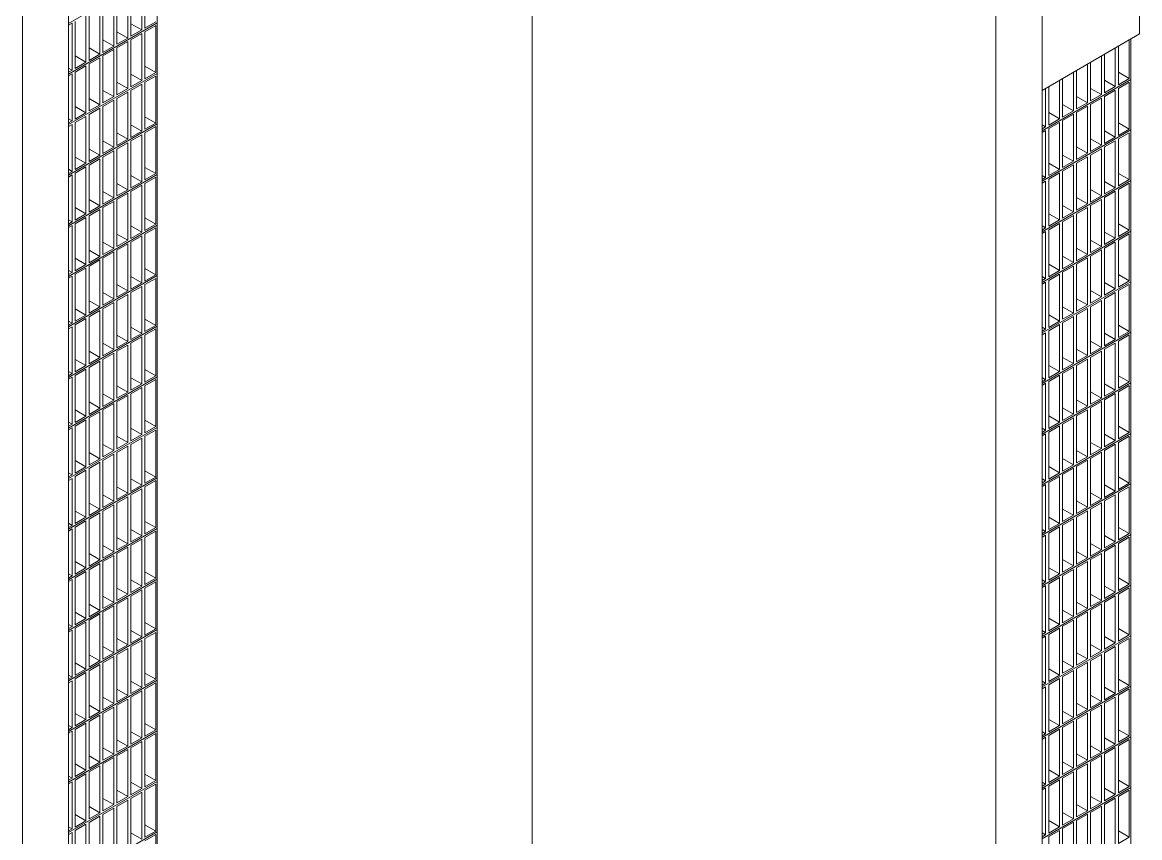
# Model space of a CAD drawing. Header units: millimetres. Extents: x -312439 to 477422, y -331570 to 212570.
# Drawn here: x 391188 to 392972, y 105483 to 106785 of the extents above; entities that cross this region are included whole.
import ezdxf

# ---------------------------------------------------------------- set-up
doc = ezdxf.new("R2010")
doc.units = ezdxf.units.MM

msp = doc.modelspace()

# ---------------------------------------------------------------- linework, layer by layer
at = {"color": 0, "linetype": 'Continuous', "lineweight": 0, "extrusion": (0, 0.816497, 0.57735)}
for p, q in [((391261.849, 104088.191), (391261.849, 107888.672)), ((391188.228, 103970.676), (391188.228, 107846.167)), ((391403.637, 104281.376), (391403.637, 107655.494)), ((392002.395, 103500.616), (392002.395, 107376.107)), ((392972.466, 107081.07), (392972.466, 106766.03)), ((392816.562, 103190.577), (392816.562, 106991.058)), ((392742.94, 103073.062), (392742.94, 106948.553)), ((391403.637, 106864.551), (391261.849, 106782.69)), ((391378.89, 106772.396), (391378.89, 106847.406)), ((391383.839, 106850.263), (391383.839, 106775.254)), ((391339.296, 106824.546), (391339.296, 106749.537)), ((391356.618, 106759.538), (391356.618, 106834.547)), ((391361.568, 106837.405), (391361.568, 106762.395)), ((391312.075, 106733.821), (391312.075, 106808.83)), ((391317.024, 106811.687), (391317.024, 106736.678)), ((391334.347, 106746.679), (391334.347, 106821.689)), ((391289.803, 106720.962), (391289.803, 106795.971)), ((391294.752, 106798.829), (391294.752, 106723.819)), ((391261.849, 106701.965), (391403.637, 106783.827)), ((391267.531, 106783.113), (391261.849, 106779.832)), ((391267.531, 106708.103), (391267.531, 106783.113)), ((391272.48, 106785.97), (391272.48, 106710.961)), ((391339.296, 106769.539), (391356.618, 106759.538)), ((391361.568, 106782.398), (391378.89, 106772.396)), ((391361.568, 106762.395), (391378.89, 106772.396)), ((391383.839, 106775.254), (391401.162, 106785.255)), ((391401.162, 106779.54), (391383.839, 106769.539)), ((391383.839, 106769.539), (391383.839, 106694.53)), ((391401.162, 106704.531), (391401.162, 106779.54)), ((391317.024, 106756.68), (391334.347, 106746.679)), ((391339.296, 106749.537), (391356.618, 106759.538)), ((391356.618, 106753.823), (391339.296, 106743.822)), ((391356.618, 106678.814), (391356.618, 106753.823)), ((391378.89, 106766.682), (391361.568, 106756.68)), ((391361.568, 106756.68), (391361.568, 106681.671)), ((391378.89, 106691.672), (391378.89, 106766.682)), ((392972.466, 106766.03), (392816.562, 106676.018)), ((392955.875, 106694.884), (392955.875, 106756.451)), ((392958.35, 103383.762), (392958.35, 106757.88)), ((391294.752, 106743.822), (391312.075, 106733.821)), ((391294.752, 106723.819), (391312.075, 106733.821)), ((391317.024, 106736.678), (391334.347, 106746.679)), ((391334.347, 106740.964), (391317.024, 106730.963)), ((391334.347, 106665.955), (391334.347, 106740.964)), ((391339.296, 106743.822), (391339.296, 106668.812)), ((392916.28, 106733.591), (392916.28, 106672.024)), ((392933.603, 106682.025), (392933.603, 106743.592)), ((392938.552, 106746.449), (392938.552, 106684.882)), ((391272.48, 106730.963), (391289.803, 106720.962)), ((391272.48, 106710.961), (391289.803, 106720.962)), ((391312.075, 106728.106), (391294.752, 106718.105)), ((391294.752, 106718.105), (391294.752, 106643.095)), ((391312.075, 106653.096), (391312.075, 106728.106)), ((391317.024, 106730.963), (391317.024, 106655.954)), ((392889.059, 106656.308), (392889.059, 106717.875)), ((392894.008, 106720.732), (392894.008, 106659.165)), ((392911.331, 106669.166), (392911.331, 106730.733)), ((391261.849, 106711.384), (391267.531, 106708.103)), ((391261.849, 106704.823), (391267.531, 106708.103)), ((391261.849, 106621.241), (391403.637, 106703.103)), ((391267.531, 106702.389), (391261.849, 106699.108)), ((391267.531, 106627.379), (391267.531, 106702.389)), ((391289.803, 106715.247), (391272.48, 106705.246)), ((391272.48, 106705.246), (391272.48, 106630.236)), ((391289.803, 106640.238), (391289.803, 106715.247)), ((391361.568, 106701.673), (391378.89, 106691.672)), ((391383.839, 106714.532), (391401.162, 106704.531)), ((391383.839, 106694.53), (391401.162, 106704.531)), ((391401.162, 106698.816), (391383.839, 106688.815)), ((391401.162, 106623.807), (391401.162, 106698.816)), ((392866.787, 106643.449), (392866.787, 106705.016)), ((392871.736, 106707.874), (392871.736, 106646.306)), ((392938.552, 106704.885), (392955.875, 106694.884)), ((391339.296, 106688.815), (391356.618, 106678.814)), ((391361.568, 106681.671), (391378.89, 106691.672)), ((391378.89, 106685.957), (391361.568, 106675.956)), ((391378.89, 106610.948), (391378.89, 106685.957)), ((391383.839, 106688.815), (391383.839, 106613.805)), ((392816.562, 106611.594), (392958.35, 106693.455)), ((392827.193, 106682.156), (392827.193, 106620.589)), ((392844.516, 106630.59), (392844.516, 106692.158)), ((392849.465, 106695.015), (392849.465, 106633.448)), ((392916.28, 106692.026), (392933.603, 106682.025)), ((392916.28, 106672.024), (392933.603, 106682.025)), ((392938.552, 106684.882), (392955.875, 106694.884)), ((392955.875, 106689.169), (392938.552, 106679.168)), ((392955.875, 106614.159), (392955.875, 106689.169)), ((391294.752, 106663.098), (391312.075, 106653.096)), ((391317.024, 106675.956), (391334.347, 106665.955)), ((391317.024, 106655.954), (391334.347, 106665.955)), ((391339.296, 106668.812), (391356.618, 106678.814)), ((391356.618, 106673.099), (391339.296, 106663.098)), ((391339.296, 106663.098), (391339.296, 106588.088)), ((391356.618, 106598.089), (391356.618, 106673.099)), ((391361.568, 106675.956), (391361.568, 106600.947)), ((392822.244, 106617.732), (392822.244, 106679.299)), ((392871.736, 106666.309), (392889.059, 106656.308)), ((392894.008, 106679.168), (392911.331, 106669.166)), ((392894.008, 106659.165), (392911.331, 106669.166)), ((392911.331, 106663.452), (392894.008, 106653.45)), ((392911.331, 106588.442), (392911.331, 106663.452)), ((392933.603, 106676.31), (392916.28, 106666.309)), ((392916.28, 106666.309), (392916.28, 106591.3)), ((392933.603, 106601.301), (392933.603, 106676.31)), ((392938.552, 106679.168), (392938.552, 106604.158)), ((391272.48, 106650.239), (391289.803, 106640.238)), ((391294.752, 106643.095), (391312.075, 106653.096)), ((391312.075, 106647.382), (391294.752, 106637.38)), ((391312.075, 106572.372), (391312.075, 106647.382)), ((391334.347, 106660.24), (391317.024, 106650.239)), ((391317.024, 106650.239), (391317.024, 106575.229)), ((391334.347, 106585.231), (391334.347, 106660.24)), ((392849.465, 106653.45), (392866.787, 106643.449)), ((392871.736, 106646.306), (392889.059, 106656.308)), ((392889.059, 106650.593), (392871.736, 106640.592)), ((392889.059, 106575.584), (392889.059, 106650.593)), ((392894.008, 106653.45), (392894.008, 106578.441)), ((391261.849, 106630.66), (391267.531, 106627.379)), ((391261.849, 106624.099), (391267.531, 106627.379)), ((391272.48, 106630.236), (391289.803, 106640.238)), ((391289.803, 106634.523), (391272.48, 106624.522)), ((391289.803, 106559.513), (391289.803, 106634.523)), ((391294.752, 106637.38), (391294.752, 106562.371)), ((391383.839, 106633.808), (391401.162, 106623.807)), ((392827.193, 106640.592), (392844.516, 106630.59)), ((392827.193, 106620.589), (392844.516, 106630.59)), ((392849.465, 106633.448), (392866.787, 106643.449)), ((392866.787, 106637.734), (392849.465, 106627.733)), ((392849.465, 106627.733), (392849.465, 106552.724)), ((392866.787, 106562.725), (392866.787, 106637.734)), ((392871.736, 106640.592), (392871.736, 106565.582)), ((391403.637, 106622.378), (391261.849, 106540.517)), ((391267.531, 106621.664), (391261.849, 106618.384)), ((391267.531, 106546.655), (391267.531, 106621.664)), ((391272.48, 106624.522), (391272.48, 106549.512)), ((391361.568, 106620.949), (391378.89, 106610.948)), ((391361.568, 106600.947), (391378.89, 106610.948)), ((391383.839, 106613.805), (391401.162, 106623.807)), ((391401.162, 106618.092), (391383.839, 106608.091)), ((391401.162, 106543.082), (391401.162, 106618.092)), ((392816.562, 106621.012), (392822.244, 106617.732)), ((392816.562, 106614.451), (392822.244, 106617.732)), ((392958.35, 106612.731), (392816.562, 106530.87)), ((392822.244, 106612.017), (392816.562, 106608.737)), ((392822.244, 106537.008), (392822.244, 106612.017)), ((392844.516, 106624.876), (392827.193, 106614.874)), ((392827.193, 106614.874), (392827.193, 106539.865)), ((392844.516, 106549.866), (392844.516, 106624.876)), ((392916.28, 106611.302), (392933.603, 106601.301)), ((392938.552, 106624.161), (392955.875, 106614.159)), ((392938.552, 106604.158), (392955.875, 106614.159)), ((392955.875, 106608.445), (392938.552, 106598.443)), ((392955.875, 106533.435), (392955.875, 106608.445)), ((391317.024, 106595.232), (391334.347, 106585.231)), ((391339.296, 106608.091), (391356.618, 106598.089)), ((391339.296, 106588.088), (391356.618, 106598.089)), ((391356.618, 106592.375), (391339.296, 106582.373)), ((391356.618, 106517.365), (391356.618, 106592.375)), ((391378.89, 106605.233), (391361.568, 106595.232)), ((391361.568, 106595.232), (391361.568, 106520.223)), ((391378.89, 106530.224), (391378.89, 106605.233)), ((391383.839, 106608.091), (391383.839, 106533.081)), ((392894.008, 106598.443), (392911.331, 106588.442)), ((392916.28, 106591.3), (392933.603, 106601.301)), ((392933.603, 106595.586), (392916.28, 106585.585)), ((392933.603, 106520.577), (392933.603, 106595.586)), ((392938.552, 106598.443), (392938.552, 106523.434)), ((391294.752, 106582.373), (391312.075, 106572.372)), ((391317.024, 106575.229), (391334.347, 106585.231)), ((391334.347, 106579.516), (391317.024, 106569.515)), ((391334.347, 106504.507), (391334.347, 106579.516)), ((391339.296, 106582.373), (391339.296, 106507.364)), ((392849.465, 106572.726), (392866.787, 106562.725)), ((392871.736, 106585.585), (392889.059, 106575.584)), ((392871.736, 106565.582), (392889.059, 106575.584)), ((392894.008, 106578.441), (392911.331, 106588.442)), ((392911.331, 106582.727), (392894.008, 106572.726)), ((392894.008, 106572.726), (392894.008, 106497.717)), ((392911.331, 106507.718), (392911.331, 106582.727)), ((392916.28, 106585.585), (392916.28, 106510.575)), ((391272.48, 106569.515), (391289.803, 106559.513)), ((391272.48, 106549.512), (391289.803, 106559.513)), ((391294.752, 106562.371), (391312.075, 106572.372)), ((391312.075, 106566.657), (391294.752, 106556.656)), ((391294.752, 106556.656), (391294.752, 106481.647)), ((391312.075, 106491.648), (391312.075, 106566.657)), ((391317.024, 106569.515), (391317.024, 106494.505)), ((392827.193, 106559.868), (392844.516, 106549.866)), ((392849.465, 106552.724), (392866.787, 106562.725)), ((392866.787, 106557.01), (392849.465, 106547.009)), ((392866.787, 106482.001), (392866.787, 106557.01)), ((392889.059, 106569.869), (392871.736, 106559.868)), ((392871.736, 106559.868), (392871.736, 106484.858)), ((392889.059, 106494.859), (392889.059, 106569.869)), ((391261.849, 106549.935), (391267.531, 106546.655)), ((391261.849, 106543.374), (391267.531, 106546.655)), ((391403.637, 106541.654), (391261.849, 106459.793)), ((391267.531, 106540.94), (391261.849, 106537.66)), ((391267.531, 106465.931), (391267.531, 106540.94)), ((391289.803, 106553.799), (391272.48, 106543.797)), ((391272.48, 106543.797), (391272.48, 106468.788)), ((391289.803, 106478.789), (391289.803, 106553.799)), ((391361.568, 106540.225), (391378.89, 106530.224)), ((391383.839, 106553.084), (391401.162, 106543.082)), ((391383.839, 106533.081), (391401.162, 106543.082)), ((391401.162, 106537.368), (391383.839, 106527.366)), ((391401.162, 106462.358), (391401.162, 106537.368)), ((392816.562, 106540.288), (392822.244, 106537.008)), ((392816.562, 106533.727), (392822.244, 106537.008)), ((392827.193, 106539.865), (392844.516, 106549.866)), ((392844.516, 106544.152), (392827.193, 106534.15)), ((392844.516, 106469.142), (392844.516, 106544.152)), ((392849.465, 106547.009), (392849.465, 106471.999)), ((392938.552, 106543.436), (392955.875, 106533.435)), ((391339.296, 106527.366), (391356.618, 106517.365)), ((391361.568, 106520.223), (391378.89, 106530.224)), ((391378.89, 106524.509), (391361.568, 106514.508)), ((391378.89, 106449.5), (391378.89, 106524.509)), ((391383.839, 106527.366), (391383.839, 106452.357)), ((392816.562, 106450.146), (392958.35, 106532.007)), ((392822.244, 106531.293), (392816.562, 106528.012)), ((392822.244, 106456.283), (392822.244, 106531.293)), ((392827.193, 106534.15), (392827.193, 106459.141)), ((392916.28, 106530.578), (392933.603, 106520.577)), ((392916.28, 106510.575), (392933.603, 106520.577)), ((392938.552, 106523.434), (392955.875, 106533.435)), ((392955.875, 106527.72), (392938.552, 106517.719)), ((392955.875, 106452.711), (392955.875, 106527.72)), ((391294.752, 106501.649), (391312.075, 106491.648)), ((391317.024, 106514.508), (391334.347, 106504.507)), ((391317.024, 106494.505), (391334.347, 106504.507)), ((391339.296, 106507.364), (391356.618, 106517.365)), ((391356.618, 106511.65), (391339.296, 106501.649)), ((391339.296, 106501.649), (391339.296, 106426.64)), ((391356.618, 106436.641), (391356.618, 106511.65)), ((391361.568, 106514.508), (391361.568, 106439.498)), ((392871.736, 106504.861), (392889.059, 106494.859)), ((392894.008, 106517.719), (392911.331, 106507.718)), ((392894.008, 106497.717), (392911.331, 106507.718)), ((392911.331, 106502.003), (392894.008, 106492.002)), ((392911.331, 106426.994), (392911.331, 106502.003)), ((392933.603, 106514.862), (392916.28, 106504.861)), ((392916.28, 106504.861), (392916.28, 106429.851)), ((392933.603, 106439.852), (392933.603, 106514.862)), ((392938.552, 106517.719), (392938.552, 106442.71)), ((391272.48, 106488.791), (391289.803, 106478.789)), ((391294.752, 106481.647), (391312.075, 106491.648)), ((391312.075, 106485.933), (391294.752, 106475.932)), ((391312.075, 106410.924), (391312.075, 106485.933)), ((391334.347, 106498.792), (391317.024, 106488.791)), ((391317.024, 106488.791), (391317.024, 106413.781)), ((391334.347, 106423.782), (391334.347, 106498.792)), ((392849.465, 106492.002), (392866.787, 106482.001)), ((392871.736, 106484.858), (392889.059, 106494.859)), ((392889.059, 106489.145), (392871.736, 106479.143)), ((392889.059, 106414.135), (392889.059, 106489.145)), ((392894.008, 106492.002), (392894.008, 106416.992)), ((391261.849, 106469.211), (391267.531, 106465.931)), ((391261.849, 106462.65), (391267.531, 106465.931)), ((391272.48, 106468.788), (391289.803, 106478.789)), ((391289.803, 106473.075), (391272.48, 106463.073)), ((391289.803, 106398.065), (391289.803, 106473.075)), ((391294.752, 106475.932), (391294.752, 106400.922)), ((391383.839, 106472.359), (391401.162, 106462.358)), ((392827.193, 106479.143), (392844.516, 106469.142)), ((392827.193, 106459.141), (392844.516, 106469.142)), ((392849.465, 106471.999), (392866.787, 106482.001)), ((392866.787, 106476.286), (392849.465, 106466.285)), ((392849.465, 106466.285), (392849.465, 106391.275)), ((392866.787, 106401.276), (392866.787, 106476.286)), ((392871.736, 106479.143), (392871.736, 106404.134)), ((391261.849, 106379.069), (391403.637, 106460.93)), ((391267.531, 106460.216), (391261.849, 106456.935)), ((391267.531, 106385.206), (391267.531, 106460.216)), ((391272.48, 106463.073), (391272.48, 106388.064)), ((391361.568, 106459.501), (391378.89, 106449.5)), ((391361.568, 106439.498), (391378.89, 106449.5)), ((391383.839, 106452.357), (391401.162, 106462.358)), ((391401.162, 106456.643), (391383.839, 106446.642)), ((391401.162, 106381.634), (391401.162, 106456.643)), ((392816.562, 106459.564), (392822.244, 106456.283)), ((392816.562, 106453.003), (392822.244, 106456.283)), ((392958.35, 106451.283), (392816.562, 106369.421)), ((392822.244, 106450.569), (392816.562, 106447.288)), ((392822.244, 106375.559), (392822.244, 106450.569)), ((392844.516, 106463.427), (392827.193, 106453.426)), ((392827.193, 106453.426), (392827.193, 106378.417)), ((392844.516, 106388.418), (392844.516, 106463.427)), ((392916.28, 106449.854), (392933.603, 106439.852)), ((392938.552, 106462.712), (392955.875, 106452.711)), ((392938.552, 106442.71), (392955.875, 106452.711)), ((391317.024, 106433.784), (391334.347, 106423.782)), ((391339.296, 106446.642), (391356.618, 106436.641)), ((391339.296, 106426.64), (391356.618, 106436.641)), ((391356.618, 106430.926), (391339.296, 106420.925)), ((391356.618, 106355.917), (391356.618, 106430.926)), ((391378.89, 106443.785), (391361.568, 106433.784)), ((391361.568, 106433.784), (391361.568, 106358.774)), ((391378.89, 106368.775), (391378.89, 106443.785)), ((391383.839, 106446.642), (391383.839, 106371.633)), ((392894.008, 106436.995), (392911.331, 106426.994)), ((392916.28, 106429.851), (392933.603, 106439.852)), ((392933.603, 106434.138), (392916.28, 106424.136)), ((392933.603, 106359.128), (392933.603, 106434.138)), ((392955.875, 106446.996), (392938.552, 106436.995)), ((392938.552, 106436.995), (392938.552, 106361.985)), ((392955.875, 106371.987), (392955.875, 106446.996)), ((391294.752, 106420.925), (391312.075, 106410.924)), ((391317.024, 106413.781), (391334.347, 106423.782)), ((391334.347, 106418.068), (391317.024, 106408.066)), ((391334.347, 106343.058), (391334.347, 106418.068)), ((391339.296, 106420.925), (391339.296, 106345.915)), ((392871.736, 106424.136), (392889.059, 106414.135)), ((392871.736, 106404.134), (392889.059, 106414.135)), ((392894.008, 106416.992), (392911.331, 106426.994)), ((392911.331, 106421.279), (392894.008, 106411.278)), ((392911.331, 106346.269), (392911.331, 106421.279)), ((392916.28, 106424.136), (392916.28, 106349.127)), ((391272.48, 106408.066), (391289.803, 106398.065)), ((391272.48, 106388.064), (391289.803, 106398.065)), ((391294.752, 106400.922), (391312.075, 106410.924)), ((391312.075, 106405.209), (391294.752, 106395.208)), ((391294.752, 106395.208), (391294.752, 106320.198)), ((391312.075, 106330.199), (391312.075, 106405.209)), ((391317.024, 106408.066), (391317.024, 106333.057)), ((392827.193, 106398.419), (392844.516, 106388.418)), ((392849.465, 106411.278), (392866.787, 106401.276)), ((392849.465, 106391.275), (392866.787, 106401.276)), ((392866.787, 106395.562), (392849.465, 106385.56)), ((392866.787, 106320.552), (392866.787, 106395.562)), ((392889.059, 106408.42), (392871.736, 106398.419)), ((392871.736, 106398.419), (392871.736, 106323.41)), ((392889.059, 106333.411), (392889.059, 106408.42)), ((392894.008, 106411.278), (392894.008, 106336.268)), ((391261.849, 106388.487), (391267.531, 106385.206)), ((391261.849, 106381.926), (391267.531, 106385.206)), ((391403.637, 106380.206), (391261.849, 106298.344)), ((391267.531, 106379.492), (391261.849, 106376.211)), ((391267.531, 106304.482), (391267.531, 106379.492)), ((391289.803, 106392.35), (391272.48, 106382.349)), ((391272.48, 106382.349), (391272.48, 106307.34)), ((391289.803, 106317.341), (391289.803, 106392.35)), ((391361.568, 106378.777), (391378.89, 106368.775)), ((391383.839, 106391.635), (391401.162, 106381.634)), ((391383.839, 106371.633), (391401.162, 106381.634)), ((392816.562, 106378.84), (392822.244, 106375.559)), ((392827.193, 106378.417), (392844.516, 106388.418)), ((392844.516, 106382.703), (392827.193, 106372.702)), ((392844.516, 106307.694), (392844.516, 106382.703)), ((392849.465, 106385.56), (392849.465, 106310.551)), ((392938.552, 106381.988), (392955.875, 106371.987)), ((391339.296, 106365.918), (391356.618, 106355.917)), ((391361.568, 106358.774), (391378.89, 106368.775)), ((391378.89, 106363.061), (391361.568, 106353.059)), ((391378.89, 106288.051), (391378.89, 106363.061)), ((391401.162, 106375.919), (391383.839, 106365.918)), ((391383.839, 106365.918), (391383.839, 106290.908)), ((391401.162, 106300.91), (391401.162, 106375.919)), ((392816.562, 106372.279), (392822.244, 106375.559)), ((392816.562, 106288.697), (392958.35, 106370.559)), ((392822.244, 106369.844), (392816.562, 106366.564)), ((392822.244, 106294.835), (392822.244, 106369.844)), ((392827.193, 106372.702), (392827.193, 106297.692)), ((392916.28, 106369.129), (392933.603, 106359.128)), ((392916.28, 106349.127), (392933.603, 106359.128)), ((392938.552, 106361.985), (392955.875, 106371.987)), ((392955.875, 106366.272), (392938.552, 106356.271)), ((392955.875, 106291.263), (392955.875, 106366.272)), ((391317.024, 106353.059), (391334.347, 106343.058)), ((391317.024, 106333.057), (391334.347, 106343.058)), ((391339.296, 106345.915), (391356.618, 106355.917)), ((391356.618, 106350.202), (391339.296, 106340.201)), ((391356.618, 106275.192), (391356.618, 106350.202)), ((391361.568, 106353.059), (391361.568, 106278.05)), ((392871.736, 106343.412), (392889.059, 106333.411)), ((392894.008, 106356.271), (392911.331, 106346.269)), ((392894.008, 106336.268), (392911.331, 106346.269)), ((392933.603, 106353.413), (392916.28, 106343.412)), ((392916.28, 106343.412), (392916.28, 106268.403)), ((392933.603, 106278.404), (392933.603, 106353.413)), ((392938.552, 106356.271), (392938.552, 106281.261)), ((391272.48, 106327.342), (391289.803, 106317.341)), ((391294.752, 106340.201), (391312.075, 106330.199)), ((391294.752, 106320.198), (391312.075, 106330.199)), ((391312.075, 106324.485), (391294.752, 106314.483)), ((391312.075, 106249.475), (391312.075, 106324.485)), ((391334.347, 106337.343), (391317.024, 106327.342)), ((391317.024, 106327.342), (391317.024, 106252.333)), ((391334.347, 106262.334), (391334.347, 106337.343)), ((391339.296, 106340.201), (391339.296, 106265.191)), ((392849.465, 106330.553), (392866.787, 106320.552)), ((392871.736, 106323.41), (392889.059, 106333.411)), ((392889.059, 106327.696), (392871.736, 106317.695)), ((392889.059, 106252.687), (392889.059, 106327.696)), ((392911.331, 106340.555), (392894.008, 106330.553)), ((392894.008, 106330.553), (392894.008, 106255.544)), ((392911.331, 106265.545), (392911.331, 106340.555)), ((391261.849, 106307.763), (391267.531, 106304.482)), ((391272.48, 106307.34), (391289.803, 106317.341)), ((391289.803, 106311.626), (391272.48, 106301.625)), ((391289.803, 106236.617), (391289.803, 106311.626)), ((391294.752, 106314.483), (391294.752, 106239.474)), ((391383.839, 106310.911), (391401.162, 106300.91)), ((392827.193, 106317.695), (392844.516, 106307.694)), ((392827.193, 106297.692), (392844.516, 106307.694)), ((392849.465, 106310.551), (392866.787, 106320.552)), ((392866.787, 106314.837), (392849.465, 106304.836)), ((392866.787, 106239.828), (392866.787, 106314.837)), ((392871.736, 106317.695), (392871.736, 106242.685)), ((391261.849, 106301.202), (391267.531, 106304.482)), ((391403.637, 106299.482), (391261.849, 106217.62)), ((391267.531, 106298.767), (391261.849, 106295.487)), ((391267.531, 106223.758), (391267.531, 106298.767)), ((391272.48, 106301.625), (391272.48, 106226.615)), ((391361.568, 106298.052), (391378.89, 106288.051)), ((391361.568, 106278.05), (391378.89, 106288.051)), ((391383.839, 106290.908), (391401.162, 106300.91)), ((391401.162, 106295.195), (391383.839, 106285.194)), ((391401.162, 106220.186), (391401.162, 106295.195)), ((392816.562, 106298.115), (392822.244, 106294.835)), ((392816.562, 106291.554), (392822.244, 106294.835)), ((392958.35, 106289.834), (392816.562, 106207.973)), ((392822.244, 106289.12), (392816.562, 106285.84)), ((392822.244, 106214.111), (392822.244, 106289.12)), ((392844.516, 106301.979), (392827.193, 106291.978)), ((392827.193, 106291.978), (392827.193, 106216.968)), ((392844.516, 106226.969), (392844.516, 106301.979)), ((392849.465, 106304.836), (392849.465, 106229.827)), ((392916.28, 106288.405), (392933.603, 106278.404)), ((392938.552, 106301.264), (392955.875, 106291.263)), ((392938.552, 106281.261), (392955.875, 106291.263)), ((391317.024, 106272.335), (391334.347, 106262.334)), ((391339.296, 106285.194), (391356.618, 106275.192)), ((391339.296, 106265.191), (391356.618, 106275.192)), ((391356.618, 106269.478), (391339.296, 106259.476)), ((391356.618, 106194.468), (391356.618, 106269.478)), ((391378.89, 106282.336), (391361.568, 106272.335)), ((391361.568, 106272.335), (391361.568, 106197.326)), ((391378.89, 106207.327), (391378.89, 106282.336)), ((391383.839, 106285.194), (391383.839, 106210.184)), ((392894.008, 106275.547), (392911.331, 106265.545)), ((392916.28, 106268.403), (392933.603, 106278.404)), ((392933.603, 106272.689), (392916.28, 106262.688)), ((392933.603, 106197.68), (392933.603, 106272.689)), ((392955.875, 106285.548), (392938.552, 106275.547)), ((392938.552, 106275.547), (392938.552, 106200.537)), ((392955.875, 106210.538), (392955.875, 106285.548)), ((391294.752, 106259.476), (391312.075, 106249.475)), ((391317.024, 106252.333), (391334.347, 106262.334)), ((391334.347, 106256.619), (391317.024, 106246.618)), ((391334.347, 106181.61), (391334.347, 106256.619)), ((391339.296, 106259.476), (391339.296, 106184.467)), ((392871.736, 106262.688), (392889.059, 106252.687)), ((392871.736, 106242.685), (392889.059, 106252.687)), ((392894.008, 106255.544), (392911.331, 106265.545)), ((392911.331, 106259.831), (392894.008, 106249.829)), ((392911.331, 106184.821), (392911.331, 106259.831)), ((392916.28, 106262.688), (392916.28, 106187.678)), ((391272.48, 106246.618), (391289.803, 106236.617)), ((391272.48, 106226.615), (391289.803, 106236.617)), ((391294.752, 106239.474), (391312.075, 106249.475)), ((391312.075, 106243.76), (391294.752, 106233.759)), ((391294.752, 106233.759), (391294.752, 106158.75)), ((391312.075, 106168.751), (391312.075, 106243.76)), ((391317.024, 106246.618), (391317.024, 106171.608)), ((392827.193, 106236.971), (392844.516, 106226.969)), ((392849.465, 106249.829), (392866.787, 106239.828)), ((392849.465, 106229.827), (392866.787, 106239.828)), ((392866.787, 106234.113), (392849.465, 106224.112)), ((392866.787, 106159.104), (392866.787, 106234.113)), ((392889.059, 106246.972), (392871.736, 106236.971)), ((392871.736, 106236.971), (392871.736, 106161.961)), ((392889.059, 106171.962), (392889.059, 106246.972)), ((392894.008, 106249.829), (392894.008, 106174.82)), ((391261.849, 106227.038), (391267.531, 106223.758)), ((391261.849, 106220.477), (391267.531, 106223.758)), ((391261.849, 106136.896), (391403.637, 106218.757)), ((391267.531, 106218.043), (391261.849, 106214.763)), ((391267.531, 106143.034), (391267.531, 106218.043)), ((391289.803, 106230.902), (391272.48, 106220.901)), ((391272.48, 106220.901), (391272.48, 106145.891)), ((391289.803, 106155.892), (391289.803, 106230.902)), ((391361.568, 106217.328), (391378.89, 106207.327)), ((391383.839, 106230.187), (391401.162, 106220.186)), ((391383.839, 106210.184), (391401.162, 106220.186)), ((392816.562, 106217.391), (392822.244, 106214.111)), ((392827.193, 106216.968), (392844.516, 106226.969)), ((392844.516, 106221.255), (392827.193, 106211.253)), ((392844.516, 106146.245), (392844.516, 106221.255)), ((392849.465, 106224.112), (392849.465, 106149.103)), ((392938.552, 106220.54), (392955.875, 106210.538)), ((391339.296, 106204.47), (391356.618, 106194.468)), ((391361.568, 106197.326), (391378.89, 106207.327)), ((391378.89, 106201.612), (391361.568, 106191.611)), ((391378.89, 106126.603), (391378.89, 106201.612)), ((391401.162, 106214.471), (391383.839, 106204.47)), ((391383.839, 106204.47), (391383.839, 106129.46)), ((391401.162, 106139.461), (391401.162, 106214.471)), ((392816.562, 106210.83), (392822.244, 106214.111)), ((392958.35, 106209.11), (392816.562, 106127.249)), ((392822.244, 106208.396), (392816.562, 106205.115)), ((392822.244, 106133.387), (392822.244, 106208.396)), ((392827.193, 106211.253), (392827.193, 106136.244)), ((392916.28, 106207.681), (392933.603, 106197.68)), ((392938.552, 106200.537), (392955.875, 106210.538)), ((392955.875, 106204.824), (392938.552, 106194.822)), ((392955.875, 106129.814), (392955.875, 106204.824)), ((391317.024, 106191.611), (391334.347, 106181.61)), ((391317.024, 106171.608), (391334.347, 106181.61)), ((391339.296, 106184.467), (391356.618, 106194.468)), ((391356.618, 106188.754), (391339.296, 106178.752)), ((391356.618, 106113.744), (391356.618, 106188.754)), ((391361.568, 106191.611), (391361.568, 106116.601)), ((392871.736, 106181.964), (392889.059, 106171.962)), ((392894.008, 106194.822), (392911.331, 106184.821)), ((392894.008, 106174.82), (392911.331, 106184.821)), ((392916.28, 106187.678), (392933.603, 106197.68)), ((392933.603, 106191.965), (392916.28, 106181.964)), ((392916.28, 106181.964), (392916.28, 106106.954)), ((392933.603, 106116.955), (392933.603, 106191.965)), ((392938.552, 106194.822), (392938.552, 106119.813)), ((391272.48, 106165.894), (391289.803, 106155.892)), ((391294.752, 106178.752), (391312.075, 106168.751)), ((391294.752, 106158.75), (391312.075, 106168.751)), ((391312.075, 106163.036), (391294.752, 106153.035)), ((391312.075, 106088.027), (391312.075, 106163.036)), ((391334.347, 106175.895), (391317.024, 106165.894)), ((391317.024, 106165.894), (391317.024, 106090.884)), ((391334.347, 106100.885), (391334.347, 106175.895)), ((391339.296, 106178.752), (391339.296, 106103.743)), ((392849.465, 106169.105), (392866.787, 106159.104)), ((392871.736, 106161.961), (392889.059, 106171.962)), ((392889.059, 106166.248), (392871.736, 106156.246)), ((392889.059, 106091.238), (392889.059, 106166.248)), ((392911.331, 106179.106), (392894.008, 106169.105)), ((392894.008, 106169.105), (392894.008, 106094.096)), ((392911.331, 106104.097), (392911.331, 106179.106)), ((391261.849, 106146.314), (391267.531, 106143.034)), ((391272.48, 106145.891), (391289.803, 106155.892)), ((391289.803, 106150.178), (391272.48, 106140.176)), ((391289.803, 106075.168), (391289.803, 106150.178)), ((391294.752, 106153.035), (391294.752, 106078.026)), ((391383.839, 106149.463), (391401.162, 106139.461)), ((392827.193, 106156.246), (392844.516, 106146.245)), ((392827.193, 106136.244), (392844.516, 106146.245)), ((392849.465, 106149.103), (392866.787, 106159.104)), ((392866.787, 106153.389), (392849.465, 106143.388)), ((392866.787, 106078.38), (392866.787, 106153.389)), ((392871.736, 106156.246), (392871.736, 106081.237)), ((391261.849, 106139.753), (391267.531, 106143.034)), ((391261.849, 106056.172), (391403.637, 106138.033)), ((391267.531, 106137.319), (391261.849, 106134.038)), ((391267.531, 106062.31), (391267.531, 106137.319)), ((391272.48, 106140.176), (391272.48, 106065.167)), ((391361.568, 106136.604), (391378.89, 106126.603)), ((391361.568, 106116.601), (391378.89, 106126.603)), ((391383.839, 106129.46), (391401.162, 106139.461)), ((391401.162, 106133.747), (391383.839, 106123.745)), ((391401.162, 106058.737), (391401.162, 106133.747)), ((392816.562, 106136.667), (392822.244, 106133.387)), ((392816.562, 106130.106), (392822.244, 106133.387)), ((392958.35, 106128.386), (392816.562, 106046.524)), ((392822.244, 106127.672), (392816.562, 106124.391)), ((392822.244, 106052.662), (392822.244, 106127.672)), ((392844.516, 106140.53), (392827.193, 106130.529)), ((392827.193, 106130.529), (392827.193, 106055.52)), ((392844.516, 106065.521), (392844.516, 106140.53)), ((392849.465, 106143.388), (392849.465, 106068.378)), ((392916.28, 106126.957), (392933.603, 106116.955)), ((392938.552, 106139.815), (392955.875, 106129.814)), ((392938.552, 106119.813), (392955.875, 106129.814)), ((391317.024, 106110.887), (391334.347, 106100.885)), ((391339.296, 106123.745), (391356.618, 106113.744)), ((391339.296, 106103.743), (391356.618, 106113.744)), ((391378.89, 106120.888), (391361.568, 106110.887)), ((391361.568, 106110.887), (391361.568, 106035.877)), ((391378.89, 106045.878), (391378.89, 106120.888)), ((391383.839, 106123.745), (391383.839, 106048.736)), ((392894.008, 106114.098), (392911.331, 106104.097)), ((392916.28, 106106.954), (392933.603, 106116.955)), ((392933.603, 106111.241), (392916.28, 106101.239)), ((392933.603, 106036.231), (392933.603, 106111.241)), ((392955.875, 106124.099), (392938.552, 106114.098)), ((392938.552, 106114.098), (392938.552, 106039.089)), ((392955.875, 106049.09), (392955.875, 106124.099)), ((391294.752, 106098.028), (391312.075, 106088.027)), ((391317.024, 106090.884), (391334.347, 106100.885)), ((391334.347, 106095.171), (391317.024, 106085.169)), ((391334.347, 106020.161), (391334.347, 106095.171)), ((391356.618, 106108.029), (391339.296, 106098.028)), ((391339.296, 106098.028), (391339.296, 106023.019)), ((391356.618, 106033.02), (391356.618, 106108.029)), ((392871.736, 106101.239), (392889.059, 106091.238)), ((392871.736, 106081.237), (392889.059, 106091.238)), ((392894.008, 106094.096), (392911.331, 106104.097)), ((392911.331, 106098.382), (392894.008, 106088.381)), ((392911.331, 106023.373), (392911.331, 106098.382)), ((392916.28, 106101.239), (392916.28, 106026.23)), ((391272.48, 106085.169), (391289.803, 106075.168)), ((391272.48, 106065.167), (391289.803, 106075.168)), ((391294.752, 106078.026), (391312.075, 106088.027)), ((391312.075, 106082.312), (391294.752, 106072.311)), ((391312.075, 106007.303), (391312.075, 106082.312)), ((391317.024, 106085.169), (391317.024, 106010.16)), ((392827.193, 106075.522), (392844.516, 106065.521)), ((392849.465, 106088.381), (392866.787, 106078.38)), ((392849.465, 106068.378), (392866.787, 106078.38)), ((392889.059, 106085.523), (392871.736, 106075.522)), ((392871.736, 106075.522), (392871.736, 106000.513)), ((392889.059, 106010.514), (392889.059, 106085.523)), ((392894.008, 106088.381), (392894.008, 106013.371)), ((391261.849, 106065.59), (391267.531, 106062.31)), ((391261.849, 106059.029), (391267.531, 106062.31)), ((391261.849, 105975.447), (391403.637, 106057.309)), ((391267.531, 106056.595), (391261.849, 106053.314)), ((391267.531, 105981.585), (391267.531, 106056.595)), ((391289.803, 106069.453), (391272.48, 106059.452)), ((391272.48, 106059.452), (391272.48, 105984.443)), ((391289.803, 105994.444), (391289.803, 106069.453)), ((391294.752, 106072.311), (391294.752, 105997.301)), ((391361.568, 106055.88), (391378.89, 106045.878)), ((391383.839, 106068.738), (391401.162, 106058.737)), ((391383.839, 106048.736), (391401.162, 106058.737)), ((392816.562, 106055.943), (392822.244, 106052.662)), ((392827.193, 106055.52), (392844.516, 106065.521)), ((392844.516, 106059.806), (392827.193, 106049.805)), ((392844.516, 105984.797), (392844.516, 106059.806)), ((392866.787, 106072.665), (392849.465, 106062.664)), ((392849.465, 106062.664), (392849.465, 105987.654)), ((392866.787, 105997.655), (392866.787, 106072.665)), ((392938.552, 106059.091), (392955.875, 106049.09)), ((391339.296, 106043.021), (391356.618, 106033.02)), ((391361.568, 106035.877), (391378.89, 106045.878)), ((391378.89, 106040.164), (391361.568, 106030.162)), ((391378.89, 105965.154), (391378.89, 106040.164)), ((391401.162, 106053.022), (391383.839, 106043.021)), ((391383.839, 106043.021), (391383.839, 105968.012)), ((391401.162, 105978.013), (391401.162, 106053.022)), ((392816.562, 106049.382), (392822.244, 106052.662)), ((392816.562, 105965.8), (392958.35, 106047.662)), ((392822.244, 106046.948), (392816.562, 106043.667)), ((392822.244, 105971.938), (392822.244, 106046.948)), ((392827.193, 106049.805), (392827.193, 105974.795)), ((392916.28, 106046.232), (392933.603, 106036.231)), ((392938.552, 106039.089), (392955.875, 106049.09)), ((392955.875, 106043.375), (392938.552, 106033.374)), ((392955.875, 105968.366), (392955.875, 106043.375)), ((391317.024, 106030.162), (391334.347, 106020.161)), ((391317.024, 106010.16), (391334.347, 106020.161)), ((391339.296, 106023.019), (391356.618, 106033.02)), ((391356.618, 106027.305), (391339.296, 106017.304)), ((391356.618, 105952.296), (391356.618, 106027.305)), ((391361.568, 106030.162), (391361.568, 105955.153)), ((392871.736, 106020.515), (392889.059, 106010.514)), ((392894.008, 106033.374), (392911.331, 106023.373)), ((392894.008, 106013.371), (392911.331, 106023.373)), ((392916.28, 106026.23), (392933.603, 106036.231)), ((392933.603, 106030.516), (392916.28, 106020.515)), ((392916.28, 106020.515), (392916.28, 105945.506)), ((392933.603, 105955.507), (392933.603, 106030.516)), ((392938.552, 106033.374), (392938.552, 105958.364)), ((391272.48, 106004.445), (391289.803, 105994.444)), ((391294.752, 106017.304), (391312.075, 106007.303)), ((391294.752, 105997.301), (391312.075, 106007.303)), ((391334.347, 106014.446), (391317.024, 106004.445)), ((391317.024, 106004.445), (391317.024, 105929.436)), ((391334.347, 105939.437), (391334.347, 106014.446)), ((391339.296, 106017.304), (391339.296, 105942.294)), ((392849.465, 106007.657), (392866.787, 105997.655)), ((392871.736, 106000.513), (392889.059, 106010.514)), ((392889.059, 106004.799), (392871.736, 105994.798)), ((392889.059, 105929.79), (392889.059, 106004.799)), ((392911.331, 106017.658), (392894.008, 106007.657)), ((392894.008, 106007.657), (392894.008, 105932.647)), ((392911.331, 105942.648), (392911.331, 106017.658)), ((391261.849, 105984.866), (391267.531, 105981.585)), ((391272.48, 105984.443), (391289.803, 105994.444)), ((391289.803, 105988.729), (391272.48, 105978.728)), ((391289.803, 105913.72), (391289.803, 105988.729)), ((391312.075, 106001.588), (391294.752, 105991.587)), ((391294.752, 105991.587), (391294.752, 105916.577)), ((391312.075, 105926.578), (391312.075, 106001.588)), ((391383.839, 105988.014), (391401.162, 105978.013)), ((392827.193, 105994.798), (392844.516, 105984.797)), ((392827.193, 105974.795), (392844.516, 105984.797)), ((392849.465, 105987.654), (392866.787, 105997.655)), ((392866.787, 105991.941), (392849.465, 105981.939)), ((392866.787, 105916.931), (392866.787, 105991.941)), ((392871.736, 105994.798), (392871.736, 105919.788)), ((391261.849, 105978.305), (391267.531, 105981.585)), ((391403.637, 105976.585), (391261.849, 105894.723)), ((391267.531, 105975.871), (391261.849, 105972.59)), ((391267.531, 105900.861), (391267.531, 105975.871)), ((391272.48, 105978.728), (391272.48, 105903.718)), ((391361.568, 105975.155), (391378.89, 105965.154)), ((391383.839, 105968.012), (391401.162, 105978.013)), ((391401.162, 105972.298), (391383.839, 105962.297)), ((391401.162, 105897.289), (391401.162, 105972.298)), ((392816.562, 105975.219), (392822.244, 105971.938)), ((392816.562, 105968.658), (392822.244, 105971.938)), ((392958.35, 105966.937), (392816.562, 105885.076)), ((392822.244, 105966.223), (392816.562, 105962.943)), ((392822.244, 105891.214), (392822.244, 105966.223)), ((392844.516, 105979.082), (392827.193, 105969.081)), ((392827.193, 105969.081), (392827.193, 105894.071)), ((392844.516, 105904.072), (392844.516, 105979.082)), ((392849.465, 105981.939), (392849.465, 105906.93)), ((392938.552, 105978.367), (392955.875, 105968.366)), ((392938.552, 105958.364), (392955.875, 105968.366)), ((391317.024, 105949.438), (391334.347, 105939.437)), ((391339.296, 105962.297), (391356.618, 105952.296)), ((391339.296, 105942.294), (391356.618, 105952.296)), ((391361.568, 105955.153), (391378.89, 105965.154)), ((391378.89, 105959.439), (391361.568, 105949.438)), ((391361.568, 105949.438), (391361.568, 105874.429)), ((391378.89, 105884.43), (391378.89, 105959.439)), ((391383.839, 105962.297), (391383.839, 105887.287)), ((392894.008, 105952.65), (392911.331, 105942.648)), ((392916.28, 105965.508), (392933.603, 105955.507)), ((392916.28, 105945.506), (392933.603, 105955.507)), ((392933.603, 105949.792), (392916.28, 105939.791)), ((392933.603, 105874.783), (392933.603, 105949.792)), ((392955.875, 105962.651), (392938.552, 105952.65)), ((392938.552, 105952.65), (392938.552, 105877.64)), ((392955.875, 105887.641), (392955.875, 105962.651)), ((391294.752, 105936.58), (391312.075, 105926.578)), ((391317.024, 105929.436), (391334.347, 105939.437)), ((391334.347, 105933.722), (391317.024, 105923.721)), ((391334.347, 105858.713), (391334.347, 105933.722)), ((391356.618, 105946.581), (391339.296, 105936.58)), ((391339.296, 105936.58), (391339.296, 105861.57)), ((391356.618, 105871.571), (391356.618, 105946.581)), ((392871.736, 105939.791), (392889.059, 105929.79)), ((392894.008, 105932.647), (392911.331, 105942.648)), ((392911.331, 105936.934), (392894.008, 105926.932)), ((392911.331, 105861.924), (392911.331, 105936.934)), ((392916.28, 105939.791), (392916.28, 105864.781)), ((391272.48, 105923.721), (391289.803, 105913.72)), ((391272.48, 105903.718), (391289.803, 105913.72)), ((391294.752, 105916.577), (391312.075, 105926.578)), ((391312.075, 105920.864), (391294.752, 105910.862)), ((391312.075, 105845.854), (391312.075, 105920.864)), ((391317.024, 105923.721), (391317.024, 105848.711)), ((392827.193, 105914.074), (392844.516, 105904.072)), ((392849.465, 105926.932), (392866.787, 105916.931)), ((392849.465, 105906.93), (392866.787, 105916.931)), ((392871.736, 105919.788), (392889.059, 105929.79)), ((392889.059, 105924.075), (392871.736, 105914.074)), ((392871.736, 105914.074), (392871.736, 105839.064)), ((392889.059, 105849.066), (392889.059, 105924.075)), ((392894.008, 105926.932), (392894.008, 105851.923)), ((391261.849, 105904.142), (391267.531, 105900.861)), ((391261.849, 105897.581), (391267.531, 105900.861)), ((391403.637, 105895.86), (391261.849, 105813.999)), ((391267.531, 105895.146), (391261.849, 105891.866)), ((391267.531, 105820.137), (391267.531, 105895.146)), ((391289.803, 105908.005), (391272.48, 105898.004)), ((391272.48, 105898.004), (391272.48, 105822.994)), ((391289.803, 105832.995), (391289.803, 105908.005)), ((391294.752, 105910.862), (391294.752, 105835.853)), ((391383.839, 105907.29), (391401.162, 105897.289)), ((391383.839, 105887.287), (391401.162, 105897.289)), ((392827.193, 105894.071), (392844.516, 105904.072)), ((392844.516, 105898.358), (392827.193, 105888.356)), ((392844.516, 105823.348), (392844.516, 105898.358)), ((392866.787, 105911.216), (392849.465, 105901.215)), ((392849.465, 105901.215), (392849.465, 105826.206)), ((392866.787, 105836.207), (392866.787, 105911.216)), ((392938.552, 105897.643), (392955.875, 105887.641)), ((391339.296, 105881.573), (391356.618, 105871.571)), ((391361.568, 105894.431), (391378.89, 105884.43)), ((391361.568, 105874.429), (391378.89, 105884.43)), ((391378.89, 105878.715), (391361.568, 105868.714)), ((391378.89, 105803.706), (391378.89, 105878.715)), ((391401.162, 105891.574), (391383.839, 105881.573)), ((391383.839, 105881.573), (391383.839, 105806.563)), ((391401.162, 105816.564), (391401.162, 105891.574)), ((392816.562, 105894.494), (392822.244, 105891.214)), ((392816.562, 105887.933), (392822.244, 105891.214)), ((392958.35, 105886.213), (392816.562, 105804.352)), ((392822.244, 105885.499), (392816.562, 105882.219)), ((392822.244, 105810.49), (392822.244, 105885.499)), ((392827.193, 105888.356), (392827.193, 105813.347)), ((392916.28, 105884.784), (392933.603, 105874.783)), ((392938.552, 105877.64), (392955.875, 105887.641)), ((392955.875, 105881.927), (392938.552, 105871.925)), ((392955.875, 105806.917), (392955.875, 105881.927)), ((391317.024, 105868.714), (391334.347, 105858.713)), ((391339.296, 105861.57), (391356.618, 105871.571)), ((391356.618, 105865.857), (391339.296, 105855.855)), ((391356.618, 105790.847), (391356.618, 105865.857)), ((391361.568, 105868.714), (391361.568, 105793.704)), ((392871.736, 105859.067), (392889.059, 105849.066)), ((392894.008, 105871.925), (392911.331, 105861.924)), ((392894.008, 105851.923), (392911.331, 105861.924)), ((392916.28, 105864.781), (392933.603, 105874.783)), ((392933.603, 105869.068), (392916.28, 105859.067)), ((392916.28, 105859.067), (392916.28, 105784.057)), ((392933.603, 105794.059), (392933.603, 105869.068)), ((392938.552, 105871.925), (392938.552, 105796.916)), ((391272.48, 105842.997), (391289.803, 105832.995)), ((391294.752, 105855.855), (391312.075, 105845.854)), ((391294.752, 105835.853), (391312.075, 105845.854)), ((391317.024, 105848.711), (391334.347, 105858.713)), ((391334.347, 105852.998), (391317.024, 105842.997)), ((391317.024, 105842.997), (391317.024, 105767.987)), ((391334.347, 105777.989), (391334.347, 105852.998)), ((391339.296, 105855.855), (391339.296, 105780.846)), ((392849.465, 105846.208), (392866.787, 105836.207)), ((392871.736, 105839.064), (392889.059, 105849.066)), ((392889.059, 105843.351), (392871.736, 105833.35)), ((392889.059, 105768.341), (392889.059, 105843.351)), ((392911.331, 105856.209), (392894.008, 105846.208)), ((392894.008, 105846.208), (392894.008, 105771.199)), ((392911.331, 105781.2), (392911.331, 105856.209)), ((391261.849, 105823.417), (391267.531, 105820.137)), ((391272.48, 105822.994), (391289.803, 105832.995)), ((391289.803, 105827.281), (391272.48, 105817.279)), ((391289.803, 105752.271), (391289.803, 105827.281)), ((391312.075, 105840.139), (391294.752, 105830.138)), ((391294.752, 105830.138), (391294.752, 105755.129)), ((391312.075, 105765.13), (391312.075, 105840.139)), ((391383.839, 105826.566), (391401.162, 105816.564)), ((392827.193, 105833.35), (392844.516, 105823.348)), ((392827.193, 105813.347), (392844.516, 105823.348)), ((392849.465, 105826.206), (392866.787, 105836.207)), ((392866.787, 105830.492), (392849.465, 105820.491)), ((392866.787, 105755.483), (392866.787, 105830.492)), ((392871.736, 105833.35), (392871.736, 105758.34)), ((391261.849, 105816.856), (391267.531, 105820.137)), ((391261.849, 105733.275), (391403.637, 105815.136)), ((391267.531, 105814.422), (391261.849, 105811.142)), ((391267.531, 105739.413), (391267.531, 105814.422)), ((391272.48, 105817.279), (391272.48, 105742.27)), ((391361.568, 105813.707), (391378.89, 105803.706)), ((391383.839, 105806.563), (391401.162, 105816.564)), ((391401.162, 105810.85), (391383.839, 105800.848)), ((391401.162, 105735.84), (391401.162, 105810.85)), ((392816.562, 105813.77), (392822.244, 105810.49)), ((392816.562, 105807.209), (392822.244, 105810.49)), ((392958.35, 105805.489), (392816.562, 105723.628)), ((392844.516, 105817.634), (392827.193, 105807.632)), ((392827.193, 105807.632), (392827.193, 105732.623)), ((392844.516, 105742.624), (392844.516, 105817.634)), ((392849.465, 105820.491), (392849.465, 105745.481)), ((392938.552, 105816.918), (392955.875, 105806.917)), ((392938.552, 105796.916), (392955.875, 105806.917)), ((391317.024, 105787.99), (391334.347, 105777.989)), ((391339.296, 105800.848), (391356.618, 105790.847)), ((391339.296, 105780.846), (391356.618, 105790.847)), ((391361.568, 105793.704), (391378.89, 105803.706)), ((391378.89, 105797.991), (391361.568, 105787.99)), ((391361.568, 105787.99), (391361.568, 105712.98)), ((391378.89, 105722.982), (391378.89, 105797.991)), ((391383.839, 105800.848), (391383.839, 105725.839)), ((392822.244, 105804.775), (392816.562, 105801.494)), ((392822.244, 105729.765), (392822.244, 105804.775)), ((392894.008, 105791.201), (392911.331, 105781.2)), ((392916.28, 105804.06), (392933.603, 105794.059)), ((392916.28, 105784.057), (392933.603, 105794.059)), ((392933.603, 105788.344), (392916.28, 105778.343)), ((392933.603, 105713.334), (392933.603, 105788.344)), ((392955.875, 105801.202), (392938.552, 105791.201)), ((392938.552, 105791.201), (392938.552, 105716.192)), ((392955.875, 105726.193), (392955.875, 105801.202)), ((391294.752, 105775.131), (391312.075, 105765.13)), ((391317.024, 105767.987), (391334.347, 105777.989)), ((391334.347, 105772.274), (391317.024, 105762.273)), ((391334.347, 105697.264), (391334.347, 105772.274)), ((391356.618, 105785.132), (391339.296, 105775.131)), ((391339.296, 105775.131), (391339.296, 105700.122)), ((391356.618, 105710.123), (391356.618, 105785.132)), ((392871.736, 105778.343), (392889.059, 105768.341)), ((392894.008, 105771.199), (392911.331, 105781.2)), ((392911.331, 105775.485), (392894.008, 105765.484)), ((392911.331, 105700.476), (392911.331, 105775.485)), ((392916.28, 105778.343), (392916.28, 105703.333)), ((391272.48, 105762.273), (391289.803, 105752.271)), ((391272.48, 105742.27), (391289.803, 105752.271)), ((391294.752, 105755.129), (391312.075, 105765.13)), ((391312.075, 105759.415), (391294.752, 105749.414)), ((391312.075, 105684.406), (391312.075, 105759.415)), ((391317.024, 105762.273), (391317.024, 105687.263)), ((392827.193, 105752.625), (392844.516, 105742.624)), ((392849.465, 105765.484), (392866.787, 105755.483)), ((392849.465, 105745.481), (392866.787, 105755.483)), ((392871.736, 105758.34), (392889.059, 105768.341)), ((392889.059, 105762.627), (392871.736, 105752.625)), ((392871.736, 105752.625), (392871.736, 105677.616)), ((392889.059, 105687.617), (392889.059, 105762.627)), ((392894.008, 105765.484), (392894.008, 105690.474)), ((391261.849, 105742.693), (391267.531, 105739.413)), ((391261.849, 105736.132), (391267.531, 105739.413)), ((391403.637, 105734.412), (391261.849, 105652.551)), ((391289.803, 105746.557), (391272.48, 105736.555)), ((391272.48, 105736.555), (391272.48, 105661.546)), ((391289.803, 105671.547), (391289.803, 105746.557)), ((391294.752, 105749.414), (391294.752, 105674.404)), ((391383.839, 105745.841), (391401.162, 105735.84)), ((391383.839, 105725.839), (391401.162, 105735.84)), ((392827.193, 105732.623), (392844.516, 105742.624)), ((392844.516, 105736.909), (392827.193, 105726.908)), ((392844.516, 105661.9), (392844.516, 105736.909)), ((392866.787, 105749.768), (392849.465, 105739.767)), ((392849.465, 105739.767), (392849.465, 105664.757)), ((392866.787, 105674.758), (392866.787, 105749.768)), ((392938.552, 105736.194), (392955.875, 105726.193)), ((391267.531, 105733.698), (391261.849, 105730.417)), ((391267.531, 105658.688), (391267.531, 105733.698)), ((391339.296, 105720.124), (391356.618, 105710.123)), ((391361.568, 105732.983), (391378.89, 105722.982)), ((391361.568, 105712.98), (391378.89, 105722.982)), ((391378.89, 105717.267), (391361.568, 105707.266)), ((391378.89, 105642.257), (391378.89, 105717.267)), ((391401.162, 105730.125), (391383.839, 105720.124)), ((391383.839, 105720.124), (391383.839, 105645.115)), ((391401.162, 105655.116), (391401.162, 105730.125)), ((392816.562, 105733.046), (392822.244, 105729.765)), ((392816.562, 105726.485), (392822.244, 105729.765)), ((392816.562, 105642.903), (392958.35, 105724.765)), ((392822.244, 105724.051), (392816.562, 105720.77)), ((392822.244, 105649.041), (392822.244, 105724.051)), ((392827.193, 105726.908), (392827.193, 105651.899)), ((392916.28, 105723.336), (392933.603, 105713.334)), ((392938.552, 105716.192), (392955.875, 105726.193)), ((392955.875, 105720.478), (392938.552, 105710.477)), ((392955.875, 105645.469), (392955.875, 105720.478)), ((391317.024, 105707.266), (391334.347, 105697.264)), ((391339.296, 105700.122), (391356.618, 105710.123)), ((391356.618, 105704.408), (391339.296, 105694.407)), ((391356.618, 105629.399), (391356.618, 105704.408)), ((391361.568, 105707.266), (391361.568, 105632.256)), ((392894.008, 105710.477), (392911.331, 105700.476)), ((392894.008, 105690.474), (392911.331, 105700.476)), ((392916.28, 105703.333), (392933.603, 105713.334)), ((392933.603, 105707.62), (392916.28, 105697.618)), ((392933.603, 105632.61), (392933.603, 105707.62)), ((392938.552, 105710.477), (392938.552, 105635.467)), ((391272.48, 105681.548), (391289.803, 105671.547)), ((391294.752, 105694.407), (391312.075, 105684.406)), ((391294.752, 105674.404), (391312.075, 105684.406)), ((391317.024, 105687.263), (391334.347, 105697.264)), ((391334.347, 105691.55), (391317.024, 105681.548)), ((391317.024, 105681.548), (391317.024, 105606.539)), ((391334.347, 105616.54), (391334.347, 105691.55)), ((391339.296, 105694.407), (391339.296, 105619.397)), ((392849.465, 105684.76), (392866.787, 105674.758)), ((392871.736, 105697.618), (392889.059, 105687.617)), ((392871.736, 105677.616), (392889.059, 105687.617)), ((392889.059, 105681.902), (392871.736, 105671.901)), ((392889.059, 105606.893), (392889.059, 105681.902)), ((392911.331, 105694.761), (392894.008, 105684.76)), ((392894.008, 105684.76), (392894.008, 105609.75)), ((392911.331, 105619.751), (392911.331, 105694.761)), ((392916.28, 105697.618), (392916.28, 105622.609)), ((391272.48, 105661.546), (391289.803, 105671.547)), ((391289.803, 105665.832), (391272.48, 105655.831)), ((391289.803, 105590.823), (391289.803, 105665.832)), ((391312.075, 105678.691), (391294.752, 105668.69)), ((391294.752, 105668.69), (391294.752, 105593.68)), ((391312.075, 105603.681), (391312.075, 105678.691)), ((391383.839, 105665.117), (391401.162, 105655.116)), ((392827.193, 105671.901), (392844.516, 105661.9)), ((392849.465, 105664.757), (392866.787, 105674.758)), ((392866.787, 105669.044), (392849.465, 105659.042)), ((392866.787, 105594.034), (392866.787, 105669.044)), ((392871.736, 105671.901), (392871.736, 105596.892)), ((391261.849, 105661.969), (391267.531, 105658.688)), ((391261.849, 105655.408), (391267.531, 105658.688)), ((391261.849, 105571.826), (391403.637, 105653.688)), ((391267.531, 105652.974), (391261.849, 105649.693)), ((391267.531, 105577.964), (391267.531, 105652.974)), ((391272.48, 105655.831), (391272.48, 105580.822)), ((391361.568, 105652.259), (391378.89, 105642.257)), ((391383.839, 105645.115), (391401.162, 105655.116)), ((391401.162, 105649.401), (391383.839, 105639.4)), ((391401.162, 105574.392), (391401.162, 105649.401)), ((392816.562, 105652.322), (392822.244, 105649.041)), ((392816.562, 105645.761), (392822.244, 105649.041)), ((392827.193, 105651.899), (392844.516, 105661.9)), ((392844.516, 105656.185), (392827.193, 105646.184)), ((392827.193, 105646.184), (392827.193, 105571.174)), ((392844.516, 105581.176), (392844.516, 105656.185)), ((392849.465, 105659.042), (392849.465, 105584.033)), ((392938.552, 105655.47), (392955.875, 105645.469)), ((392938.552, 105635.467), (392955.875, 105645.469)), ((391339.296, 105639.4), (391356.618, 105629.399)), ((391339.296, 105619.397), (391356.618, 105629.399)), ((391361.568, 105632.256), (391378.89, 105642.257)), ((391378.89, 105636.543), (391361.568, 105626.541)), ((391378.89, 105561.533), (391378.89, 105636.543)), ((391383.839, 105639.4), (391383.839, 105564.39)), ((392816.562, 105562.179), (392958.35, 105644.041)), ((392822.244, 105643.326), (392816.562, 105640.046)), ((392822.244, 105568.317), (392822.244, 105643.326)), ((392894.008, 105629.753), (392911.331, 105619.751)), ((392916.28, 105642.611), (392933.603, 105632.61)), ((392916.28, 105622.609), (392933.603, 105632.61)), ((392955.875, 105639.754), (392938.552, 105629.753)), ((392938.552, 105629.753), (392938.552, 105554.743)), ((392955.875, 105564.745), (392955.875, 105639.754)), ((391294.752, 105613.683), (391312.075, 105603.681)), ((391317.024, 105626.541), (391334.347, 105616.54)), ((391317.024, 105606.539), (391334.347, 105616.54)), ((391334.347, 105610.825), (391317.024, 105600.824)), ((391334.347, 105535.816), (391334.347, 105610.825)), ((391356.618, 105623.684), (391339.296, 105613.683)), ((391339.296, 105613.683), (391339.296, 105538.673)), ((391356.618, 105548.674), (391356.618, 105623.684)), ((391361.568, 105626.541), (391361.568, 105551.532)), ((392871.736, 105616.894), (392889.059, 105606.893)), ((392894.008, 105609.75), (392911.331, 105619.751)), ((392911.331, 105614.037), (392894.008, 105604.035)), ((392911.331, 105539.027), (392911.331, 105614.037)), ((392933.603, 105626.895), (392916.28, 105616.894)), ((392916.28, 105616.894), (392916.28, 105541.885)), ((392933.603, 105551.886), (392933.603, 105626.895)), ((391272.48, 105600.824), (391289.803, 105590.823)), ((391294.752, 105593.68), (391312.075, 105603.681)), ((391312.075, 105597.967), (391294.752, 105587.965)), ((391312.075, 105522.957), (391312.075, 105597.967)), ((391317.024, 105600.824), (391317.024, 105525.815)), ((392849.465, 105604.035), (392866.787, 105594.034)), ((392849.465, 105584.033), (392866.787, 105594.034)), ((392871.736, 105596.892), (392889.059, 105606.893)), ((392889.059, 105601.178), (392871.736, 105591.177)), ((392889.059, 105526.169), (392889.059, 105601.178)), ((392894.008, 105604.035), (392894.008, 105529.026)), ((391261.849, 105581.245), (391267.531, 105577.964)), ((391261.849, 105574.684), (391267.531, 105577.964)), ((391272.48, 105580.822), (391289.803, 105590.823)), ((391289.803, 105585.108), (391272.48, 105575.107)), ((391272.48, 105575.107), (391272.48, 105500.097)), ((391289.803, 105510.099), (391289.803, 105585.108)), ((391294.752, 105587.965), (391294.752, 105512.956)), ((391383.839, 105584.393), (391401.162, 105574.392)), ((391383.839, 105564.39), (391401.162, 105574.392)), ((392827.193, 105591.177), (392844.516, 105581.176)), ((392827.193, 105571.174), (392844.516, 105581.176)), ((392844.516, 105575.461), (392827.193, 105565.46)), ((392844.516, 105500.451), (392844.516, 105575.461)), ((392866.787, 105588.319), (392849.465, 105578.318)), ((392849.465, 105578.318), (392849.465, 105503.309)), ((392866.787, 105513.31), (392866.787, 105588.319)), ((392871.736, 105591.177), (392871.736, 105516.167)), ((392938.552, 105574.746), (392955.875, 105564.745)), ((391261.849, 105491.102), (391403.637, 105572.964)), ((391267.531, 105572.249), (391261.849, 105568.969)), ((391267.531, 105497.24), (391267.531, 105572.249)), ((391339.296, 105558.676), (391356.618, 105548.674)), ((391361.568, 105571.534), (391378.89, 105561.533)), ((391361.568, 105551.532), (391378.89, 105561.533)), ((391378.89, 105555.818), (391361.568, 105545.817)), ((391378.89, 105480.809), (391378.89, 105555.818)), ((391401.162, 105568.677), (391383.839, 105558.676)), ((391383.839, 105558.676), (391383.839, 105483.666)), ((391401.162, 105493.667), (391401.162, 105568.677)), ((392816.562, 105571.597), (392822.244, 105568.317)), ((392816.562, 105565.036), (392822.244, 105568.317)), ((392816.562, 105481.455), (392958.35, 105563.316)), ((392822.244, 105562.602), (392816.562, 105559.322)), ((392822.244, 105487.593), (392822.244, 105562.602)), ((392827.193, 105565.46), (392827.193, 105490.45)), ((392916.28, 105561.887), (392933.603, 105551.886)), ((392938.552, 105554.743), (392955.875, 105564.745)), ((392955.875, 105559.03), (392938.552, 105549.029)), ((392955.875, 105484.02), (392955.875, 105559.03)), ((391317.024, 105545.817), (391334.347, 105535.816)), ((391339.296, 105538.673), (391356.618, 105548.674)), ((391356.618, 105542.96), (391339.296, 105532.958)), ((391356.618, 105467.95), (391356.618, 105542.96)), ((391361.568, 105545.817), (391361.568, 105470.808)), ((392894.008, 105549.029), (392911.331, 105539.027)), ((392894.008, 105529.026), (392911.331, 105539.027)), ((392916.28, 105541.885), (392933.603, 105551.886)), ((392933.603, 105546.171), (392916.28, 105536.17)), ((392933.603, 105471.162), (392933.603, 105546.171)), ((392938.552, 105549.029), (392938.552, 105474.019)), ((391272.48, 105520.1), (391289.803, 105510.099)), ((391294.752, 105532.958), (391312.075, 105522.957)), ((391294.752, 105512.956), (391312.075, 105522.957)), ((391317.024, 105525.815), (391334.347, 105535.816)), ((391334.347, 105530.101), (391317.024, 105520.1)), ((391317.024, 105520.1), (391317.024, 105445.09)), ((391334.347, 105455.092), (391334.347, 105530.101)), ((391339.296, 105532.958), (391339.296, 105457.949)), ((392849.465, 105523.311), (392866.787, 105513.31)), ((392871.736, 105536.17), (392889.059, 105526.169)), ((392871.736, 105516.167), (392889.059, 105526.169)), ((392889.059, 105520.454), (392871.736, 105510.453)), ((392889.059, 105445.444), (392889.059, 105520.454)), ((392911.331, 105533.313), (392894.008, 105523.311)), ((392894.008, 105523.311), (392894.008, 105448.302)), ((392911.331, 105458.303), (392911.331, 105533.313)), ((392916.28, 105536.17), (392916.28, 105461.16)), ((391272.48, 105500.097), (391289.803, 105510.099)), ((391289.803, 105504.384), (391272.48, 105494.383)), ((391289.803, 105429.374), (391289.803, 105504.384)), ((391312.075, 105517.242), (391294.752, 105507.241)), ((391294.752, 105507.241), (391294.752, 105432.232)), ((391312.075, 105442.233), (391312.075, 105517.242)), ((391383.839, 105503.669), (391401.162, 105493.667)), ((392827.193, 105510.453), (392844.516, 105500.451)), ((392849.465, 105503.309), (392866.787, 105513.31)), ((392866.787, 105507.595), (392849.465, 105497.594)), ((392866.787, 105432.586), (392866.787, 105507.595)), ((392871.736, 105510.453), (392871.736, 105435.443)), ((391261.849, 105500.52), (391267.531, 105497.24)), ((391261.849, 105493.959), (391267.531, 105497.24)), ((391403.637, 105492.239), (391261.849, 105410.378)), ((391267.531, 105491.525), (391261.849, 105488.245)), ((391267.531, 105416.516), (391267.531, 105491.525)), ((391272.48, 105494.383), (391272.48, 105419.373)), ((391361.568, 105490.81), (391378.89, 105480.809)), ((391383.839, 105483.666), (391401.162, 105493.667)), ((391401.162, 105487.953), (391383.839, 105477.952)), ((391401.162, 105412.943), (391401.162, 105487.953)), ((392816.562, 105490.873), (392822.244, 105487.593)), ((392816.562, 105484.312), (392822.244, 105487.593)), ((392827.193, 105490.45), (392844.516, 105500.451)), ((392844.516, 105494.737), (392827.193, 105484.735)), ((392827.193, 105484.735), (392827.193, 105409.726)), ((392844.516, 105419.727), (392844.516, 105494.737)), ((392849.465, 105497.594), (392849.465, 105422.584)), ((392938.552, 105494.022), (392955.875, 105484.02)), ((392938.552, 105474.019), (392955.875, 105484.02))]:
    msp.add_line(p, q, dxfattribs=at)

doc.saveas('drawing.dxf')
